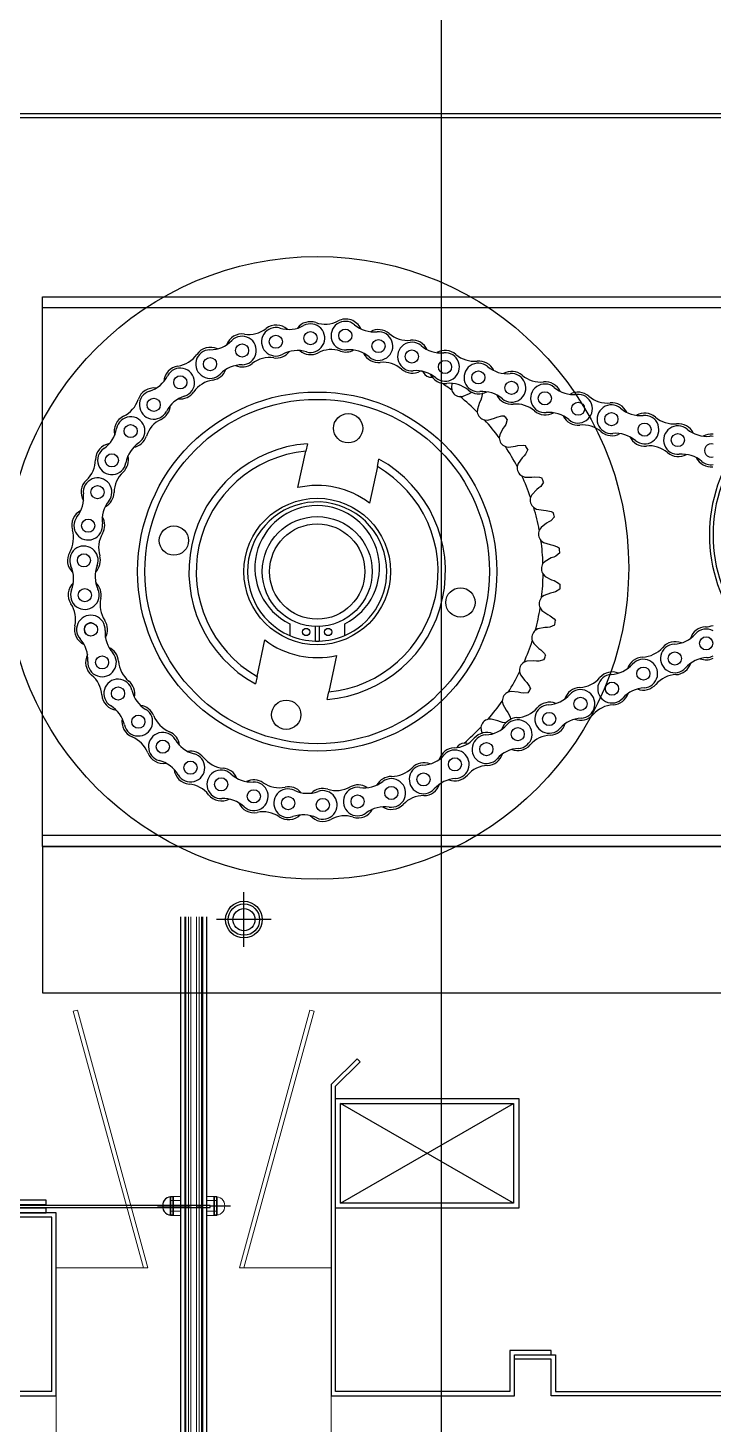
# Model space of a CAD drawing. Header units: millimetres. Extents: x 4754612 to 5801174, y 2368242 to 2777223.
# Drawn here: x 5084032.8 to 5084166.3, y 2612844.1 to 2613116.3 of the extents above; entities that cross this region are included whole.
import ezdxf

# ---------------------------------------------------------------- set-up
doc = ezdxf.new("R2010")
doc.units = ezdxf.units.MM
doc.header["$LTSCALE"] = 1000
doc.linetypes.add('CENTERX2', pattern=[101.6, 63.5, -12.7, 12.7, -12.7])
doc.layers.add('(주)하나기공-LEADER', color=7, linetype='Continuous')
doc.layers.add('A-ELE-8', color=8, linetype='Continuous')

# ---------------------------------------------------------------- blocks, each defined once
blk = doc.blocks.new('A$C63324B91')
at = {"color": 5}
blk.add_lwpolyline([(17.2, 1.2), (1.2, 1.2), (1.2, 17.2, -1), (2.2, 17.2), (2.2, 2.2), (17.2, 2.2), (17.2, 3.4), (3.4, 3.4), (3.4, 17.2, 1), (0, 17.2), (0, 0), (17.2, 0)], format="xyb", close=True, dxfattribs=at)
at = {"color": 1}
blk.add_lwpolyline([(1.45, 16.95), (1.45, 1.45), (61.95, 1.45), (61.95, 1.95), (1.95, 1.95), (1.95, 16.95)], close=True, dxfattribs=at)

msp = doc.modelspace()

# ---------------------------------------------------------------- linework, layer by layer
at = {"layer": '(주)하나기공-LEADER', "color": 4}
for p, q in [((5084138.3, 2613098.764), (5084013.3, 2613098.764)), ((5084063.39, 2612943.052), (5084063.39, 2611410.413)), ((5084066.782, 2612943.052), (5084066.782, 2611410.413)), ((5084037.443, 2612850.479), (5084014.157, 2612850.479)), ((5084013.3, 2612849.621), (5084038.3, 2612849.621))]:
    msp.add_line(p, q, dxfattribs=at)
at = {"layer": '(주)하나기공-LEADER', "color": 8, "linetype": 'ByBlock', "lineweight": -2}
for p, q in [((5084228.443, 2613061.764), (5084035.586, 2613061.764)), ((5084115.41, 2613046.93), (5084115.301, 2613046.299)), ((5084115.301, 2613046.299), (5084115.383, 2613045.707)), ((5084117.022, 2613044.431), (5084117.617, 2613044.496)), ((5084117.617, 2613044.496), (5084118.869, 2613045.053)), ((5084118.869, 2613045.053), (5084119.311, 2613045.333)), ((5084120.801, 2613043.302), (5084120.369, 2613042.001)), ((5084121.036, 2613043.769), (5084120.801, 2613043.302)), ((5084120.369, 2613042.001), (5084120.362, 2613041.403)), ((5084122.39, 2613039.873), (5084123.711, 2613040.237)), ((5084123.711, 2613040.237), (5084124.19, 2613040.448)), ((5084121.792, 2613039.897), (5084122.39, 2613039.873)), ((5084125.361, 2613038.217), (5084124.74, 2613036.996)), ((5084125.663, 2613038.644), (5084125.361, 2613038.217)), ((5084087.235, 2613035.262), (5084086.92, 2613033.801)), ((5084124.74, 2613036.996), (5084124.644, 2613036.405)), ((5084126.421, 2613034.59), (5084127.782, 2613034.753)), ((5084127.782, 2613034.753), (5084128.287, 2613034.89)), ((5084085.384, 2613026.692), (5084086.92, 2613033.801)), ((5084100.883, 2613030.784), (5084101.199, 2613032.245)), ((5084125.834, 2613034.703), (5084126.421, 2613034.59)), ((5084129.112, 2613032.51), (5084128.316, 2613031.395)), ((5084129.474, 2613032.887), (5084129.112, 2613032.51)), ((5084100.883, 2613030.784), (5084099.347, 2613023.675)), ((5084128.316, 2613031.395), (5084128.133, 2613030.825)), ((5084129.056, 2613028.965), (5084129.62, 2613028.765)), ((5084129.62, 2613028.765), (5084130.99, 2613028.724)), ((5084130.99, 2613028.724), (5084131.509, 2613028.784)), ((5084132.385, 2613026.626), (5084131.971, 2613026.308)), ((5084131.017, 2613025.323), (5084130.752, 2613024.787)), ((5084131.971, 2613026.308), (5084131.017, 2613025.323)), ((5084131.387, 2613022.81), (5084131.915, 2613022.528)), ((5084131.915, 2613022.528), (5084133.263, 2613022.284)), ((5084133.263, 2613022.284), (5084133.786, 2613022.266)), ((5084132.783, 2613018.917), (5084132.441, 2613018.426)), ((5084133.873, 2613019.748), (5084132.783, 2613018.917)), ((5084134.33, 2613020.002), (5084133.873, 2613019.748)), ((5084132.774, 2613016.377), (5084133.254, 2613016.019)), ((5084133.254, 2613016.019), (5084134.551, 2613015.576)), ((5084134.776, 2613012.979), (5084133.575, 2613012.319)), ((5084134.551, 2613015.576), (5084135.065, 2613015.481)), ((5084135.266, 2613013.161), (5084134.776, 2613012.979)), ((5084133.575, 2613012.319), (5084133.163, 2613011.885)), ((5084133.187, 2613009.808), (5084133.609, 2613009.384)), ((5084133.609, 2613009.384), (5084134.825, 2613008.752)), ((5084134.825, 2613008.752), (5084135.319, 2613008.581)), ((5084133.375, 2613005.677), (5084132.903, 2613005.309)), ((5084134.661, 2613006.15), (5084133.375, 2613005.677)), ((5084135.172, 2613006.257), (5084134.661, 2613006.15)), ((5084132.617, 2613003.252), (5084132.971, 2613002.769)), ((5084132.971, 2613002.769), (5084134.079, 2613001.964)), ((5084083.8, 2613000.153), (5084083.8, 2612997.866)), ((5084088.8, 2612996.769), (5084088.8, 2612999.627)), ((5084089.515, 2612999.627), (5084089.515, 2612996.769)), ((5084094.515, 2612997.866), (5084094.515, 2613000.153)), ((5084133.529, 2612999.415), (5084132.186, 2612999.139)), ((5084134.051, 2612999.445), (5084133.529, 2612999.415)), ((5084134.079, 2613001.964), (5084134.542, 2613001.721)), ((5084077.432, 2612989.888), (5084078.968, 2612996.997)), ((5084131.076, 2612996.854), (5084131.354, 2612996.324)), ((5084132.186, 2612999.139), (5084131.665, 2612998.845)), ((5084092.931, 2612993.98), (5084091.395, 2612986.871)), ((5084131.354, 2612996.324), (5084132.33, 2612995.362)), ((5084132.33, 2612995.362), (5084132.752, 2612995.053)), ((5084130.037, 2612992.851), (5084129.477, 2612992.638)), ((5084131.405, 2612992.924), (5084130.037, 2612992.851)), ((5084131.926, 2612992.875), (5084131.405, 2612992.924)), ((5084077.432, 2612989.888), (5084077.116, 2612988.427)), ((5084128.598, 2612990.757), (5084128.794, 2612990.191)), ((5084128.794, 2612990.191), (5084129.616, 2612989.095)), ((5084129.616, 2612989.095), (5084129.987, 2612988.726)), ((5084091.08, 2612985.41), (5084091.395, 2612986.871)), ((5084126.974, 2612986.953), (5084126.389, 2612986.826)), ((5084128.338, 2612986.821), (5084126.974, 2612986.953)), ((5084128.846, 2612986.696), (5084128.338, 2612986.821)), ((5084125.24, 2612985.097), (5084125.349, 2612984.509)), ((5084125.349, 2612984.509), (5084125.998, 2612983.302)), ((5084125.998, 2612983.302), (5084126.31, 2612982.882)), ((5084124.396, 2612981.244), (5084123.067, 2612981.578)), ((5084124.879, 2612981.045), (5084124.396, 2612981.244)), ((5084121.075, 2612980.001), (5084121.095, 2612979.403)), ((5084121.095, 2612979.403), (5084121.321, 2612978.774))]:
    msp.add_line(p, q, dxfattribs=at)
at = {"layer": '(주)하나기공-LEADER', "color": 1}
for p, q in [((5084035.586, 2612956.764), (5084035.586, 2612928.193)), ((5084035.586, 2612956.764), (5084228.443, 2612956.764)), ((5084035.586, 2612928.193), (5084228.443, 2612928.193)), ((5084127.443, 2612887.193), (5084093.729, 2612906.621)), ((5084093.729, 2612887.193), (5084127.443, 2612906.621))]:
    msp.add_line(p, q, dxfattribs=at)
at = {"layer": '(주)하나기공-LEADER', "color": 6}
for p, q in [((5084074.872, 2612937.156), (5084074.872, 2612947.801)), ((5084080.194, 2612942.479), (5084069.549, 2612942.479))]:
    msp.add_line(p, q, dxfattribs=at)
at = {"layer": '(주)하나기공-LEADER', "color": 151, "lineweight": 9}
msp.add_line((5084063.39, 2612943.052), (5084063.39, 2611410.413), dxfattribs=at)
at = {"layer": '(주)하나기공-LEADER', "color": 8, "lineweight": 9}
for p, q in [((5084063.544, 2612943.052), (5084063.544, 2611410.413)), ((5084064.051, 2612943.052), (5084064.051, 2611410.413)), ((5084064.557, 2612943.052), (5084064.557, 2611410.413)), ((5084065.615, 2612943.052), (5084065.615, 2611410.413)), ((5084066.121, 2612943.052), (5084066.121, 2611410.413)), ((5084066.628, 2612943.052), (5084066.628, 2611410.413)), ((5084038.3, 2612874.621), (5084038.3, 2607749.621)), ((5084091.872, 2612874.621), (5084091.872, 2607749.621))]:
    msp.add_line(p, q, dxfattribs=at)
at = {"layer": '(주)하나기공-LEADER', "color": 6, "lineweight": 9}
for p, q in [((5084060.511, 2612888.372), (5084060.637, 2612888.505)), ((5084060.511, 2612888.372), (5084060.511, 2612884.986)), ((5084060.511, 2612887.828), (5084060.637, 2612887.695)), ((5084062.091, 2612888.51), (5084060.637, 2612888.51)), ((5084060.637, 2612884.807), (5084060.637, 2612888.51)), ((5084061.018, 2612888.372), (5084061.144, 2612888.505)), ((5084061.018, 2612888.372), (5084061.018, 2612884.986)), ((5084061.018, 2612887.828), (5084061.144, 2612887.695)), ((5084062.597, 2612888.51), (5084061.144, 2612888.51)), ((5084061.144, 2612884.807), (5084061.144, 2612888.51)), ((5084067.575, 2612888.51), (5084069.028, 2612888.51)), ((5084068.081, 2612888.51), (5084069.535, 2612888.51)), ((5084069.028, 2612884.807), (5084069.028, 2612888.51)), ((5084069.154, 2612888.372), (5084069.028, 2612888.505)), ((5084069.154, 2612887.828), (5084069.028, 2612887.695)), ((5084069.154, 2612888.372), (5084069.154, 2612884.986)), ((5084069.535, 2612884.807), (5084069.535, 2612888.51)), ((5084069.661, 2612888.372), (5084069.535, 2612888.505)), ((5084069.661, 2612887.828), (5084069.535, 2612887.695)), ((5084069.661, 2612888.372), (5084069.661, 2612884.986)), ((5084062.091, 2612887.695), (5084060.511, 2612887.695)), ((5084060.511, 2612887.562), (5084060.637, 2612887.695)), ((5084060.511, 2612885.934), (5084060.637, 2612885.8)), ((5084060.511, 2612885.667), (5084060.637, 2612885.8)), ((5084062.091, 2612885.621), (5084060.511, 2612885.621)), ((5084062.597, 2612887.695), (5084061.018, 2612887.695)), ((5084061.018, 2612887.562), (5084061.144, 2612887.695)), ((5084061.018, 2612885.934), (5084061.144, 2612885.8)), ((5084061.018, 2612885.667), (5084061.144, 2612885.8)), ((5084062.597, 2612885.621), (5084061.018, 2612885.621)), ((5084067.575, 2612887.695), (5084069.154, 2612887.695)), ((5084067.575, 2612885.621), (5084069.154, 2612885.621)), ((5084068.081, 2612887.695), (5084069.661, 2612887.695)), ((5084068.081, 2612885.621), (5084069.661, 2612885.621)), ((5084069.154, 2612887.562), (5084069.028, 2612887.695)), ((5084069.154, 2612885.934), (5084069.028, 2612885.8)), ((5084069.154, 2612885.667), (5084069.028, 2612885.8)), ((5084069.661, 2612887.562), (5084069.535, 2612887.695)), ((5084069.661, 2612885.934), (5084069.535, 2612885.8)), ((5084069.661, 2612885.667), (5084069.535, 2612885.8)), ((5084060.511, 2612884.945), (5084060.637, 2612884.812)), ((5084062.091, 2612884.807), (5084060.637, 2612884.807)), ((5084061.018, 2612884.945), (5084061.144, 2612884.812)), ((5084062.597, 2612884.807), (5084061.144, 2612884.807)), ((5084067.575, 2612884.807), (5084069.028, 2612884.807)), ((5084068.081, 2612884.807), (5084069.535, 2612884.807)), ((5084069.154, 2612884.945), (5084069.028, 2612884.812)), ((5084069.661, 2612884.945), (5084069.535, 2612884.812))]:
    msp.add_line(p, q, dxfattribs=at)
at = {"layer": '(주)하나기공-LEADER', "color": 1, "linetype": 'CENTERX2', "ltscale": 0.0001}
msp.add_line((5084058.004, 2612886.658), (5084072.259, 2612886.658), dxfattribs=at)
at = {"layer": '(주)하나기공-LEADER', "color": 4}
for points in [[(5084312.443, 2613098.764), (5084013.3, 2613098.764), (5084013.3, 2613099.621), (5084013.3, 2613099.621), (5084312.443, 2613099.621)], [(5084067.575, 2612943.052), (5084067.575, 2611411.206), (5084079.169, 2611411.206), (5084079.169, 2611410.413), (5084051.003, 2611410.413), (5084051.003, 2611411.206), (5084062.597, 2611411.206), (5084062.597, 2612943.052)], [(5084037.443, 2612850.479), (5084037.443, 2612884.479), (5084023.157, 2612884.479), (5084023.157, 2612896.05)], [(5084038.3, 2612849.621), (5084038.3, 2612885.336), (5084024.015, 2612885.336), (5084024.015, 2612896.05)], [(5084270.443, 2612849.621), (5084134.729, 2612849.621), (5084134.729, 2612856.764), (5084127.586, 2612856.764), (5084127.586, 2612857.621), (5084135.586, 2612857.621), (5084135.586, 2612850.479), (5084269.586, 2612850.479), (5084269.586, 2612856.764), (5084277.586, 2612856.764), (5084277.586, 2612855.907), (5084270.443, 2612855.907), (5084270.443, 2612849.621)]]:
    msp.add_lwpolyline(points, dxfattribs=at)
at = {"layer": '(주)하나기공-LEADER', "color": 8, "linetype": 'ByBlock', "lineweight": -2}
msp.add_lwpolyline([(5084228.443, 2612958.907), (5084035.586, 2612958.907), (5084035.586, 2613061.764), (5084035.586, 2613063.907), (5084228.443, 2613063.907), (5084228.443, 2613061.764)], close=True, dxfattribs=at)
for points in [[(5084121.35, 2613045.174), (5084121.205, 2613044.179), (5084121.036, 2613043.769)], [(5084124.19, 2613040.448), (5084125.163, 2613040.69), (5084125.609, 2613040.689)], [(5084126.183, 2613039.987), (5084125.891, 2613039.024), (5084125.663, 2613038.644)], [(5084128.287, 2613034.89), (5084129.285, 2613034.984), (5084129.726, 2613034.917)], [(5084130.188, 2613034.137), (5084129.756, 2613033.229), (5084129.474, 2613032.887)], [(5084131.509, 2613028.784), (5084132.511, 2613028.728), (5084132.937, 2613028.596)], [(5084133.277, 2613027.756), (5084132.715, 2613026.922), (5084132.385, 2613026.626)], [(5084133.786, 2613022.266), (5084134.768, 2613022.062), (5084135.169, 2613021.867)], [(5084135.381, 2613020.986), (5084134.701, 2613020.245), (5084134.33, 2613020.002)], [(5084135.065, 2613015.481), (5084136.006, 2613015.133), (5084136.374, 2613014.88)], [(5084136.452, 2613013.978), (5084135.669, 2613013.347), (5084135.266, 2613013.161)], [(5084135.319, 2613008.581), (5084136.198, 2613008.097), (5084136.524, 2613007.792)], [(5084136.467, 2613006.888), (5084135.598, 2613006.381), (5084135.172, 2613006.257)], [(5084135.425, 2612999.876), (5084134.49, 2612999.503), (5084134.051, 2612999.445)], [(5084134.542, 2613001.721), (5084135.339, 2613001.111), (5084135.616, 2613000.761)], [(5084132.752, 2612995.053), (5084133.448, 2612994.331), (5084133.67, 2612993.944)], [(5084133.349, 2612993.097), (5084132.369, 2612992.868), (5084131.926, 2612992.875)], [(5084129.987, 2612988.726), (5084130.568, 2612987.909), (5084130.73, 2612987.493)], [(5084130.286, 2612986.703), (5084129.283, 2612986.623), (5084128.846, 2612986.696)], [(5084123.067, 2612981.578), (5084122.587, 2612981.563), (5084122.47, 2612981.54)], [(5084125.927, 2612980.863), (5084125.301, 2612980.907), (5084124.879, 2612981.045)], [(5084126.31, 2612982.882), (5084126.763, 2612981.987), (5084126.861, 2612981.552)], [(5084118.402, 2612976.845), (5084118.224, 2612976.882), (5084117.806, 2612976.896)], [(5084228.443, 2612958.907), (5084228.443, 2612956.764), (5084035.586, 2612956.764), (5084035.586, 2612958.907)]]:
    msp.add_lwpolyline(points, dxfattribs=at)
at = {"layer": '(주)하나기공-LEADER', "color": 8, "lineweight": 9}
for points in [[(5084038.3, 2612874.621), (5084056.157, 2612874.621), (5084042.435, 2612924.811), (5084041.615, 2612924.621), (5084055.294, 2612874.621)], [(5084074.878, 2612874.621), (5084088.557, 2612924.621), (5084087.737, 2612924.811), (5084074.015, 2612874.621), (5084091.872, 2612874.621)]]:
    msp.add_lwpolyline(points, dxfattribs=at)
at = {"layer": '(주)하나기공-LEADER', "color": 4}
msp.add_lwpolyline([(5084126.729, 2612850.479), (5084092.729, 2612850.479), (5084092.729, 2612909.977), (5084097.562, 2612914.737), (5084096.961, 2612915.348), (5084091.872, 2612910.336), (5084091.872, 2612849.621), (5084127.586, 2612849.621), (5084127.586, 2612857.621), (5084134.729, 2612857.621), (5084134.729, 2612858.479), (5084126.729, 2612858.479)], close=True, dxfattribs=at)
at = {"layer": '(주)하나기공-LEADER', "color": 1}
for points in [[(5084128.443, 2612886.193), (5084092.729, 2612886.193), (5084092.729, 2612907.621), (5084128.443, 2612907.621)], [(5084127.443, 2612887.193), (5084093.729, 2612887.193), (5084093.729, 2612906.621), (5084127.443, 2612906.621)]]:
    msp.add_lwpolyline(points, close=True, dxfattribs=at)
at = {"layer": '(주)하나기공-LEADER', "color": 8, "linetype": 'ByBlock', "lineweight": -2}
for centre, radius in [((5084089.157, 2613011.05), 60.714), ((5084087.85, 2613055.834), 1.282), ((5084094.636, 2613056.324), 1.282), ((5084074.513, 2613053.433), 1.282), ((5084081.101, 2613055.134), 1.282), ((5084101.11, 2613054.291), 1.282), ((5084068.269, 2613050.777), 1.282), ((5084107.601, 2613052.253), 1.282), ((5084114.075, 2613050.22), 1.282), ((5084062.474, 2613047.212), 1.282), ((5084120.566, 2613048.181), 1.282), ((5084127.04, 2613046.148), 1.282), ((5084089.157, 2613010.336), 35), ((5084089.157, 2613010.336), 33.571), ((5084057.289, 2613042.835), 1.282), ((5084133.531, 2613044.11), 1.282), ((5084140.005, 2613042.077), 1.282), ((5084095.191, 2613038.263), 2.857), ((5084146.496, 2613040.038), 1.282), ((5084052.8, 2613037.722), 1.282), ((5084152.97, 2613038.005), 1.282), ((5084159.461, 2613035.966), 1.282), ((5084049.133, 2613032.013), 1.282), ((5084046.349, 2613025.805), 1.282), ((5084089.157, 2613010.336), 14.286), ((5084044.525, 2613019.269), 1.282), ((5084061.23, 2613016.37), 2.857), ((5084089.157, 2613010.336), 10.714), ((5084089.157, 2613010.336), 9.286), ((5084043.692, 2613012.516), 1.282), ((5084043.873, 2613005.733), 1.282), ((5084117.084, 2613004.302), 2.857), ((5084045.065, 2612999.035), 1.282), ((5084087.015, 2612998.55), 0.714), ((5084091.3, 2612998.55), 0.714), ((5084164.968, 2612996.341), 1.282), ((5084158.855, 2612993.395), 1.282), ((5084047.229, 2612992.621), 1.282), ((5084152.726, 2612990.442), 1.282), ((5084146.613, 2612987.496), 1.282), ((5084050.337, 2612986.569), 1.282), ((5084140.484, 2612984.542), 1.282), ((5084083.123, 2612982.409), 2.857), ((5084054.302, 2612981.062), 1.282), ((5084134.371, 2612981.597), 1.282), ((5084128.242, 2612978.643), 1.282), ((5084059.055, 2612976.194), 1.282), ((5084122.129, 2612975.697), 1.282), ((5084064.465, 2612972.098), 1.282), ((5084116, 2612972.744), 1.282), ((5084070.44, 2612968.845), 1.282), ((5084109.881, 2612969.81), 1.282), ((5084076.816, 2612966.523), 1.282), ((5084097.032, 2612965.504), 1.282), ((5084103.609, 2612967.173), 1.282), ((5084083.485, 2612965.173), 1.282), ((5084090.262, 2612964.832), 1.282)]:
    msp.add_circle(centre, radius, dxfattribs=at)
at = {"layer": '(주)하나기공-LEADER', "color": 5}
for radius in [3.572, 3.054, 2.158]:
    msp.add_circle((5084074.872, 2612942.479), radius, dxfattribs=at)
at = {"layer": '(주)하나기공-LEADER', "color": 8, "linetype": 'ByBlock', "lineweight": -2}
for centre, radius, start, end in [((5084094.722, 2613056.345), 3.214, 24.00427, 117.53351), ((5084074.513, 2613053.433), 3.214, 81.31707, 159.96623), ((5084075.829, 2613062.049), 5.502, 261.31707, 307.88435), ((5084081.101, 2613055.134), 2.786, 73.17976, 298.66144), ((5084081.181, 2613055.17), 3.214, 47.82673, 127.88435), ((5084083.64, 2613063.536), 5.991, 253.17975, 298.66144), ((5084087.85, 2613055.834), 3.214, 70.96624, 142.84461), ((5084087.85, 2613055.834), 2.786, 253.17976, 118.66143), ((5084090.693, 2613064.074), 5.502, 250.96624, 297.53351), ((5084094.636, 2613056.324), 2.786, 49.82447, 275.30615), ((5084100.298, 2613063.031), 5.991, 229.82446, 275.30615), ((5084101.11, 2613054.291), 2.786, 229.82447, 95.30614), ((5084101.11, 2613054.291), 3.214, 49.40097, 119.48932), ((5084106.782, 2613060.909), 5.502, 229.40097, 275.96825), ((5084068.335, 2613050.835), 3.214, 64.94835, 145.00597), ((5084068.223, 2613059.554), 5.991, 270.30138, 315.78306), ((5084074.513, 2613053.433), 2.786, 270.30138, 135.78305), ((5084107.601, 2613052.253), 2.786, 49.82447, 275.30615), ((5084107.688, 2613052.241), 3.214, 24.81499, 95.96825), ((5084113.263, 2613058.959), 5.991, 229.82446, 275.30615), ((5084061.195, 2613055.833), 5.502, 278.43869, 325.00597), ((5084068.269, 2613050.777), 2.786, 90.30138, 315.78306), ((5084079.858, 2613046.583), 5.474, 81.23852, 127.9629), ((5084081.181, 2613055.17), 3.214, 261.23852, 322.47151), ((5084085.31, 2613047.433), 5.991, 73.17975, 118.66144), ((5084087.85, 2613055.834), 3.214, 228.99659, 297.61206), ((5084091.877, 2613048.136), 5.474, 70.88769, 117.61206), ((5084094.722, 2613056.345), 3.214, 250.88769, 298.54182), ((5084095.448, 2613047.585), 5.991, 49.82447, 95.30615), ((5084101.11, 2613054.291), 3.214, 205.6413, 276.0468), ((5084102.025, 2613045.651), 5.474, 49.32242, 96.0468), ((5084114.075, 2613050.22), 2.786, 229.82447, 95.30614), ((5084114.075, 2613050.22), 3.214, 49.40097, 119.48932), ((5084119.747, 2613056.838), 5.502, 229.40097, 275.96825), ((5084120.653, 2613048.169), 3.214, 24.81499, 95.96825), ((5084054.661, 2613051.21), 5.991, 287.423, 332.90468), ((5084062.474, 2613047.212), 3.214, 98.43869, 177.08785), ((5084062.474, 2613047.212), 2.786, 287.423, 152.90468), ((5084068.335, 2613050.835), 3.214, 278.36014, 339.59313), ((5084074.559, 2613044.656), 5.991, 90.30138, 135.78306), ((5084074.513, 2613053.433), 3.214, 246.11821, 307.9629), ((5084107.688, 2613052.241), 3.214, 229.32242, 299.50049), ((5084108.413, 2613043.513), 5.991, 49.82447, 95.30615), ((5084089.157, 2613010.336), 44.033, 62.01601, 62.55931), ((5084111.459, 2613050.019), 1.824, 205.98142, 273.66564), ((5084114.075, 2613050.22), 3.214, 205.6413, 276.0468), ((5084120.566, 2613048.181), 2.786, 49.82447, 275.30615), ((5084126.228, 2613054.887), 5.991, 229.82446, 275.30615), ((5084127.04, 2613046.148), 2.786, 229.82447, 95.30614), ((5084127.04, 2613046.148), 3.214, 49.40097, 119.48932), ((5084132.712, 2613052.766), 5.502, 229.40097, 275.96825), ((5084057.335, 2613042.91), 3.214, 82.06997, 162.12759), ((5084069.599, 2613042.239), 5.474, 98.36014, 145.08452), ((5084089.157, 2613010.336), 44.033, 53.44458, 56.53543), ((5084114.99, 2613041.58), 5.474, 49.32242, 96.0468), ((5084117.124, 2613046.252), 1.824, 197.40999, 266.77716), ((5084120.653, 2613048.169), 3.214, 229.32242, 299.50049), ((5084133.531, 2613044.11), 2.786, 49.82447, 275.30615), ((5084133.618, 2613044.097), 3.214, 24.81499, 95.96825), ((5084139.193, 2613050.816), 5.991, 229.82446, 275.30615), ((5084049.04, 2613045.585), 5.502, 295.56032, 342.12759), ((5084057.289, 2613042.835), 2.786, 107.423, 332.90468), ((5084065.102, 2613038.838), 5.991, 107.423, 152.90468), ((5084062.474, 2613047.212), 3.214, 263.23983, 325.08452), ((5084089.157, 2613010.336), 44.033, 44.87316, 50.74257), ((5084121.378, 2613039.442), 5.991, 49.82447, 95.30615), ((5084127.04, 2613046.148), 3.214, 205.6413, 276.0468), ((5084127.955, 2613037.508), 5.474, 49.32242, 96.0468), ((5084140.005, 2613042.077), 2.786, 229.82447, 95.30614), ((5084140.005, 2613042.077), 3.214, 49.40097, 119.48932), ((5084145.677, 2613048.694), 5.502, 229.40097, 275.96825), ((5084146.583, 2613040.026), 3.214, 24.81499, 95.96825), ((5084052.8, 2613037.722), 3.214, 115.56032, 194.20947), ((5084052.8, 2613037.722), 2.786, 304.54462, 170.0263), ((5084057.335, 2613042.91), 3.214, 295.48177, 356.71476), ((5084122.165, 2613041.683), 1.824, 188.83856, 258.20573), ((5084089.157, 2613010.336), 47.435, 38.68928, 39.78359), ((5084133.618, 2613044.097), 3.214, 229.32242, 299.50049), ((5084134.343, 2613035.37), 5.991, 49.82447, 95.30615), ((5084140.005, 2613042.077), 3.214, 205.6413, 276.0468), ((5084146.496, 2613040.038), 2.786, 49.82447, 275.30615), ((5084152.158, 2613046.744), 5.991, 229.82446, 275.30615), ((5084152.97, 2613038.005), 2.786, 229.82447, 95.30614), ((5084152.97, 2613038.005), 3.214, 49.40097, 119.48932), ((5084158.642, 2613044.623), 5.502, 229.40097, 275.96825), ((5084044.156, 2613039.242), 5.991, 304.54462, 350.0263), ((5084061.073, 2613035.067), 5.474, 115.48177, 162.20614), ((5084089.157, 2613010.336), 44.033, 36.30173, 42.17114), ((5084140.92, 2613033.437), 5.474, 49.32242, 96.0468), ((5084146.583, 2613040.026), 3.214, 229.32242, 299.50049), ((5084159.461, 2613035.966), 2.786, 49.82447, 275.30615), ((5084159.548, 2613035.954), 3.214, 24.81499, 95.96825), ((5084165.123, 2613042.673), 5.991, 229.82446, 275.30615), ((5084049.156, 2613032.098), 3.214, 99.19159, 179.24921), ((5084057.777, 2613030.493), 5.991, 124.54462, 170.0263), ((5084052.8, 2613037.722), 3.214, 280.36145, 342.20614), ((5084089.157, 2613010.336), 25, 94.40941, 241.20631), ((5084126.468, 2613036.413), 1.824, 180.26714, 249.6343), ((5084089.157, 2613010.336), 47.435, 30.11785, 31.21216), ((5084147.308, 2613031.299), 5.991, 49.82447, 95.30615), ((5084152.97, 2613038.005), 3.214, 205.6413, 276.0468), ((5084153.885, 2613029.365), 5.474, 49.32242, 96.0468), ((5084165.935, 2613033.933), 3.214, 83.21375, 119.48932), ((5084165.935, 2613033.933), 1.282, 72.76826, 287.23174), ((5084195.6, 2613017.479), 30, 141.83714, 218.16286), ((5084165.935, 2613033.933), 2.786, 82.16359, 95.30614), ((5084195.6, 2613017.479), 29.286, 141.14106, 218.85894), ((5084040.44, 2613032.212), 5.502, 312.68194, 359.24921), ((5084049.133, 2613032.013), 2.786, 124.54462, 350.02631), ((5084049.156, 2613032.098), 3.214, 312.60339, 13.83638), ((5084089.157, 2613010.336), 23.571, 95.44756, 240.16816), ((5084089.157, 2613010.336), 25, 274.40941, 61.20631), ((5084089.157, 2613010.336), 44.033, 27.7303, 33.59971), ((5084159.548, 2613035.954), 3.214, 229.32242, 299.50049), ((5084160.273, 2613027.227), 5.991, 49.82447, 95.30615), ((5084165.935, 2613033.933), 3.214, 205.6413, 276.0468), ((5084055.037, 2613025.703), 5.474, 132.60339, 179.32776), ((5084089.157, 2613010.336), 23.571, 275.44756, 60.16816), ((5084129.938, 2613030.561), 1.824, 171.69571, 241.06288), ((5084165.935, 2613033.933), 2.786, 229.82447, 277.83641), ((5084046.349, 2613025.805), 3.214, 132.68194, 211.33109), ((5084046.349, 2613025.805), 2.786, 321.66624, 187.14792), ((5084089.157, 2613010.336), 16.786, 52.62353, 102.9922), ((5084089.157, 2613010.336), 44.033, 19.15887, 25.02828), ((5084089.157, 2613010.336), 47.435, 21.54643, 22.64073), ((5084037.64, 2613024.713), 5.991, 321.66624, 7.14793), ((5084053.234, 2613020.361), 5.991, 141.66624, 187.14792), ((5084046.349, 2613025.805), 3.214, 297.48307, 359.32776), ((5084089.157, 2613010.336), 13.571, 0, 246.75044), ((5084132.497, 2613024.257), 1.824, 163.12428, 232.49145), ((5084044.522, 2613019.357), 3.214, 116.31321, 196.37084), ((5084089.157, 2613011.05), 12.143, 296.17897, 243.82103), ((5084089.157, 2613010.336), 44.033, 10.58744, 16.45686), ((5084089.157, 2613010.336), 47.435, 12.975, 14.0693), ((5084036.159, 2613016.9), 5.502, 329.80356, 16.37084), ((5084044.525, 2613019.269), 2.786, 141.66625, 7.14793), ((5084044.522, 2613019.357), 3.214, 329.72501, 30.958), ((5084134.088, 2613017.642), 1.824, 154.55285, 223.92002), ((5084052.025, 2613014.977), 5.474, 149.72501, 196.44939), ((5084089.157, 2613010.336), 44.033, 2.01601, 7.88543), ((5084043.692, 2613012.516), 3.214, 149.80356, 228.45272), ((5084043.692, 2613012.516), 2.786, 338.78787, 204.26954), ((5084043.692, 2613012.516), 3.214, 314.60469, 16.44939), ((5084089.157, 2613010.336), 47.435, 4.40357, 5.49787), ((5084035.691, 2613008.909), 5.991, 338.78786, 24.26955), ((5084051.875, 2613009.341), 5.991, 158.78786, 204.26954), ((5084089.157, 2613010.336), 13.571, 293.24956, 0), ((5084134.675, 2613010.864), 1.824, 145.98142, 215.34859), ((5084043.844, 2613005.816), 3.214, 133.43484, 213.49246), ((5084043.844, 2613005.816), 3.214, 346.84663, 48.07962), ((5084089.157, 2613010.336), 44.033, 353.44458, 359.314), ((5084089.157, 2613010.336), 47.435, 355.83214, 356.92644), ((5084043.873, 2613005.733), 2.786, 158.78787, 24.26955), ((5084052.304, 2613003.839), 5.474, 166.84663, 213.57101), ((5084134.246, 2613004.074), 1.824, 137.40999, 206.77716), ((5084036.575, 2613001.006), 5.502, 346.92518, 33.49246), ((5084089.157, 2613010.336), 44.033, 344.87316, 350.74257), ((5084045.065, 2612999.035), 3.214, 166.92518, 245.22778), ((5084045.041, 2612999.044), 2.786, 356.07016, 221.55184), ((5084045.041, 2612999.044), 1.282, 68.27074, 249.45061), ((5084045.065, 2612999.035), 3.214, 331.2169, 33.57101), ((5084089.157, 2613010.336), 47.435, 347.26071, 348.35502), ((5084164.968, 2612996.341), 3.214, 92.56421, 162.65256), ((5084164.578, 2613005.048), 5.502, 272.56421, 288.40028), ((5084038.472, 2612993.223), 5.991, 356.07016, 41.55184), ((5084053.797, 2612998.443), 5.991, 176.07016, 221.55184), ((5084089.157, 2613010.336), 16.786, 232.62353, 282.9922), ((5084089.157, 2613010.336), 13.571, 246.75044, 268.49204), ((5084089.157, 2613010.336), 13.571, 268.49204, 271.50796), ((5084089.157, 2613010.336), 13.571, 271.50796, 293.24956), ((5084089.157, 2613010.336), 44.033, 336.30173, 342.17114), ((5084132.809, 2612997.424), 1.824, 128.83856, 198.20573), ((5084158.927, 2612993.446), 3.214, 67.97823, 139.13149), ((5084158.398, 2613002.16), 5.991, 272.98771, 318.46939), ((5084164.968, 2612996.341), 2.786, 61.09113, 138.46938), ((5084047.229, 2612992.621), 3.214, 151.88699, 230.67126), ((5084047.229, 2612992.621), 2.786, 176.07016, 41.55183), ((5084047.229, 2612992.621), 3.214, 4.02544, 65.73501), ((5084089.157, 2613010.336), 47.435, 338.68928, 339.78359), ((5084152.336, 2612999.149), 5.502, 272.56421, 319.13149), ((5084158.855, 2612993.395), 2.786, 92.98771, 318.46939), ((5084055.923, 2612993.233), 5.502, 184.02544, 230.59271), ((5084130.397, 2612991.062), 1.824, 120.26714, 189.6343), ((5084146.156, 2612996.261), 5.991, 272.98771, 318.46939), ((5084152.726, 2612990.442), 3.214, 92.56421, 162.65256), ((5084152.726, 2612990.442), 2.786, 272.98771, 138.46938), ((5084158.927, 2612993.446), 3.214, 272.48566, 342.66374), ((5084165.426, 2612987.576), 5.991, 92.98771, 138.46939), ((5084164.968, 2612996.341), 3.214, 248.80454, 294.76909), ((5084164.968, 2612996.341), 2.786, 272.98771, 298.90887), ((5084041.722, 2612985.9), 5.474, 3.94689, 50.67126), ((5084050.337, 2612986.569), 2.786, 13.00975, 238.49143), ((5084050.39, 2612986.498), 3.214, 348.36465, 50.59271), ((5084089.157, 2613010.336), 44.033, 327.7303, 333.59971), ((5084140.094, 2612993.249), 5.502, 272.56421, 319.13149), ((5084146.613, 2612987.496), 2.786, 92.98771, 318.46939), ((5084146.685, 2612987.546), 3.214, 67.97823, 139.13149), ((5084159.304, 2612984.766), 5.474, 92.48566, 139.21004), ((5084050.39, 2612986.498), 3.214, 183.94689, 263.06552), ((5084058.889, 2612988.545), 5.991, 193.00974, 238.49143), ((5084127.064, 2612985.131), 1.824, 111.69571, 181.06288), ((5084089.157, 2613010.336), 47.435, 330.11785, 331.21216), ((5084133.913, 2612990.362), 5.991, 272.98771, 318.46939), ((5084140.484, 2612984.542), 3.214, 92.56421, 162.65256), ((5084140.484, 2612984.542), 2.786, 272.98771, 138.46938), ((5084146.685, 2612987.546), 3.214, 272.48566, 342.66374), ((5084153.183, 2612981.676), 5.991, 92.98771, 138.46939), ((5084152.726, 2612990.442), 3.214, 248.80454, 319.21004), ((5084045.75, 2612979.086), 5.991, 13.00974, 58.49142), ((5084054.302, 2612981.062), 2.786, 193.00974, 58.49142), ((5084054.302, 2612981.062), 3.214, 21.14706, 82.67459), ((5084089.157, 2613010.336), 44.033, 319.15887, 325.02828), ((5084127.852, 2612987.35), 5.502, 272.56421, 319.13149), ((5084134.371, 2612981.597), 2.786, 92.98771, 318.46939), ((5084134.443, 2612981.647), 3.214, 67.97823, 139.13149), ((5084147.062, 2612978.866), 5.474, 92.48566, 139.21004), ((5084054.302, 2612981.062), 3.214, 168.82657, 247.79289), ((5084062.431, 2612984.207), 5.502, 201.14706, 247.71434), ((5084122.884, 2612979.763), 1.824, 103.12428, 172.49145), ((5084121.671, 2612984.462), 5.991, 272.98771, 318.46939), ((5084128.242, 2612978.643), 3.214, 92.56421, 162.65256), ((5084128.242, 2612978.643), 2.786, 272.98771, 138.46938), ((5084134.443, 2612981.647), 3.214, 272.48566, 342.66374), ((5084140.941, 2612975.777), 5.991, 92.98771, 138.46939), ((5084140.484, 2612984.542), 3.214, 248.80454, 319.21004), ((5084051.018, 2612973.018), 5.474, 21.06851, 67.79289), ((5084059.055, 2612976.194), 2.786, 30.13137, 255.61305), ((5084059.126, 2612976.142), 3.214, 5.48628, 67.71434), ((5084066.646, 2612980.6), 5.991, 210.13136, 255.61305), ((5084115.61, 2612981.451), 5.502, 272.56421, 319.13149), ((5084089.157, 2613010.336), 44.033, 310.58744, 316.45686), ((5084122.129, 2612975.697), 2.786, 92.98771, 318.46939), ((5084122.201, 2612975.748), 3.214, 67.97823, 139.13149), ((5084134.82, 2612972.967), 5.474, 92.48566, 139.21004), ((5084059.126, 2612976.142), 3.214, 201.06851, 280.18714), ((5084064.465, 2612972.098), 3.214, 38.26868, 99.79622), ((5084116, 2612972.744), 3.214, 92.56421, 162.54503), ((5084116, 2612972.744), 2.786, 272.88018, 138.36185), ((5084117.95, 2612975.078), 1.824, 94.55285, 149.51461), ((5084128.699, 2612969.878), 5.991, 92.98771, 138.46939), ((5084128.242, 2612978.643), 3.214, 248.80454, 319.21004), ((5084056.874, 2612967.692), 5.991, 30.13136, 75.61304), ((5084064.465, 2612972.098), 2.786, 210.13137, 75.61304), ((5084071.308, 2612977.496), 5.502, 218.26868, 264.83596), ((5084109.881, 2612969.81), 2.786, 92.88018, 318.36186), ((5084109.956, 2612969.857), 3.214, 67.98891, 136.20082), ((5084109.44, 2612978.575), 5.991, 272.88018, 318.36186), ((5084122.578, 2612967.068), 5.474, 92.48566, 139.21004), ((5084122.201, 2612975.748), 3.214, 272.48566, 342.66374), ((5084064.465, 2612972.098), 3.214, 185.9482, 264.91451), ((5084070.44, 2612968.845), 2.786, 47.25299, 272.73467), ((5084070.523, 2612968.816), 3.214, 22.6079, 84.83596), ((5084076.398, 2612975.29), 5.991, 227.25299, 272.73467), ((5084076.816, 2612966.523), 3.214, 55.3903, 116.91784), ((5084103.609, 2612967.173), 3.214, 89.63355, 151.16108), ((5084103.609, 2612967.173), 2.786, 261.49623, 126.97791), ((5084103.665, 2612975.889), 5.502, 269.63355, 316.20082), ((5084116.441, 2612963.978), 5.991, 92.88018, 138.36186), ((5084116, 2612972.744), 3.214, 248.69701, 319.21004), ((5084063.695, 2612963.444), 5.474, 38.19013, 84.91451), ((5084070.523, 2612968.816), 3.214, 218.19013, 297.30876), ((5084076.816, 2612966.523), 2.786, 227.25299, 92.73466), ((5084081.767, 2612973.697), 5.502, 235.3903, 281.95758), ((5084083.485, 2612965.173), 2.786, 64.37461, 289.85629), ((5084083.573, 2612965.17), 3.214, 39.72952, 101.95758), ((5084087.281, 2612973.087), 5.991, 244.37461, 289.85629), ((5084090.262, 2612964.832), 3.214, 72.51192, 134.03946), ((5084090.262, 2612964.832), 2.786, 244.37461, 109.85629), ((5084092.881, 2612973.145), 5.502, 252.51192, 299.0792), ((5084097.032, 2612965.504), 2.786, 81.49623, 306.97791), ((5084097.117, 2612965.527), 3.214, 56.85114, 119.0792), ((5084098.33, 2612974.185), 5.991, 261.49623, 306.97791), ((5084109.956, 2612969.857), 3.214, 269.555, 342.68232), ((5084070.859, 2612960.078), 5.991, 47.25299, 92.73467), ((5084076.816, 2612966.523), 3.214, 203.06982, 282.03613), ((5084097.117, 2612965.527), 3.214, 252.43337, 331.55201), ((5084102.311, 2612958.493), 5.991, 81.49623, 126.97791), ((5084103.609, 2612967.173), 3.214, 237.31306, 316.27937), ((5084109.888, 2612961.169), 5.474, 89.555, 136.27937), ((5084078.628, 2612958.026), 5.474, 55.31175, 102.03613), ((5084083.573, 2612965.17), 3.214, 235.31175, 314.43039), ((5084086.466, 2612956.918), 5.991, 64.37461, 109.85629), ((5084090.262, 2612964.832), 3.214, 220.19144, 299.15775), ((5084094.495, 2612957.244), 5.474, 72.43337, 119.15775)]:
    msp.add_arc(centre, radius, start, end, dxfattribs=at)
at = {"layer": '(주)하나기공-LEADER', "color": 6}
for centre, start, end in [((5084060.645, 2612886.806), 76.61182, 185.26287), ((5084060.645, 2612886.511), 174.73713, 283.38818)]:
    msp.add_arc(centre, 1.609, start, end, dxfattribs=at)
at = {"layer": '(주)하나기공-LEADER', "color": 6, "lineweight": 9}
for centre, start, end in [((5084069.527, 2612886.806), 354.73713, 103.38818), ((5084069.527, 2612886.511), 256.61182, 5.26287)]:
    msp.add_arc(centre, 1.609, start, end, dxfattribs=at)
at = {"layer": 'A-ELE-8'}
msp.add_line((5084113.3, 2616399.621), (5084113.3, 2607749.621), dxfattribs=at)

# ---------------------------------------------------------------- block references
at = {"layer": '(주)하나기공-LEADER', "xscale": 0.7142857142853871, "yscale": 0.7142857142853871, "zscale": 0.7142857142853871}
msp.add_blockref('A$C63324B91', (5084024.015, 2612885.336), dxfattribs=at)

doc.saveas('drawing.dxf')
